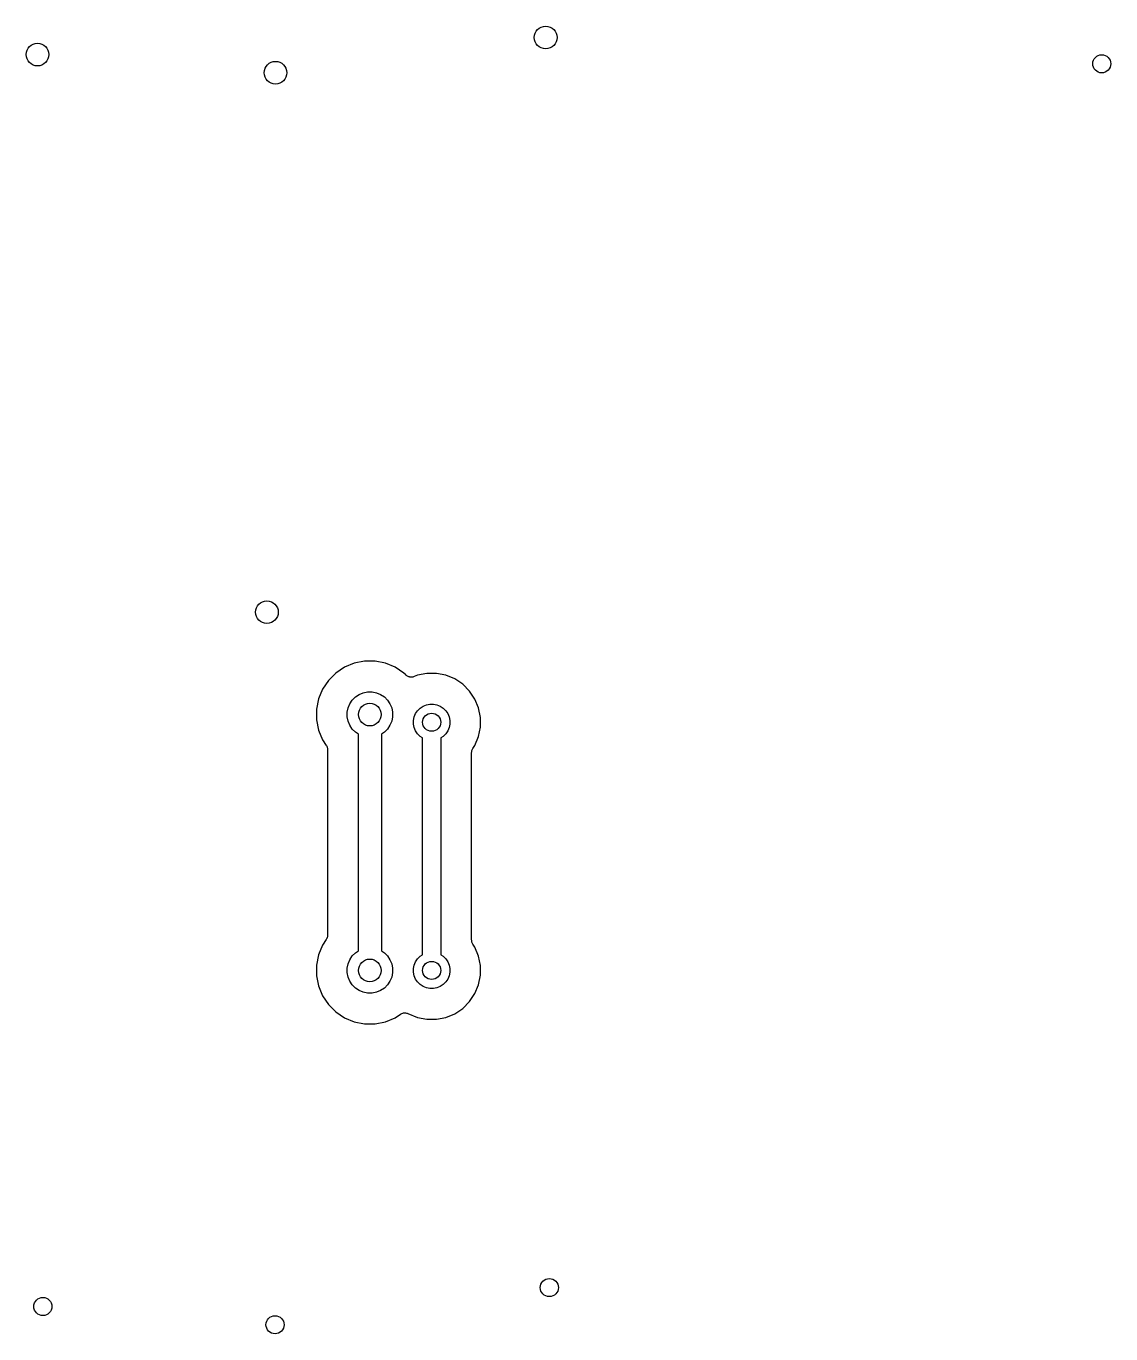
# Model space of a CAD drawing. Extents: x -66 to 211, y -177 to 13.
# Drawn here: x 10.06 to 27.99, y -105.21 to -83.6 of the extents above; entities that cross this region are included whole.
import ezdxf

# ---------------------------------------------------------------- set-up
doc = ezdxf.new("R2010")
doc.units = 0
doc.layers.add('BLACK', color=7, linetype='CONTINUOUS')

msp = doc.modelspace()

# ---------------------------------------------------------------- linework, layer by layer
at = {"layer": 'BLACK', "linetype": 'CONTINUOUS'}
for p, q in [((15.3272, -94.1932), (15.1826, -94.2898)), ((15.4879, -94.1266), (15.3272, -94.1932)), ((15.6585, -94.0927), (15.4879, -94.1266)), ((15.8324, -94.0927), (15.6585, -94.0927)), ((16.003, -94.1266), (15.8324, -94.0927)), ((16.1637, -94.1932), (16.003, -94.1266)), ((16.3083, -94.2898), (16.1637, -94.1932)), ((15.0596, -94.4128), (14.963, -94.5574)), ((15.1826, -94.2898), (15.0596, -94.4128)), ((16.3389, -94.3204), (16.3083, -94.2898)), ((16.3481, -94.3279), (16.3389, -94.3204)), ((16.3571, -94.3355), (16.3481, -94.3279)), ((16.3576, -94.3358), (16.3571, -94.3355)), ((16.3581, -94.3361), (16.3576, -94.3358)), ((16.3684, -94.3417), (16.3581, -94.3361)), ((16.3789, -94.3474), (16.3684, -94.3417)), ((16.3794, -94.3476), (16.3789, -94.3474)), ((16.3799, -94.3478), (16.3794, -94.3476)), ((16.3912, -94.3513), (16.3799, -94.3478)), ((16.4025, -94.3548), (16.3912, -94.3513)), ((16.4031, -94.3549), (16.4025, -94.3548)), ((16.4036, -94.3551), (16.4031, -94.3549)), ((16.4154, -94.3563), (16.4036, -94.3551)), ((16.4272, -94.3576), (16.4154, -94.3563)), ((16.4277, -94.3575), (16.4272, -94.3576)), ((16.4283, -94.3576), (16.4277, -94.3575)), ((16.44, -94.3565), (16.4283, -94.3576)), ((16.4519, -94.3555), (16.44, -94.3565)), ((16.4524, -94.3553), (16.4519, -94.3555)), ((16.4529, -94.3552), (16.4524, -94.3553)), ((16.4642, -94.3519), (16.4529, -94.3552)), ((16.4757, -94.3486), (16.4642, -94.3519)), ((16.4767, -94.3482), (16.4757, -94.3486)), ((16.4773, -94.3479), (16.4767, -94.3482)), ((16.4767, -94.3482), (16.4767, -94.3482)), ((16.4767, -94.3482), (16.4767, -94.3482)), ((16.5309, -94.3257), (16.4773, -94.3479)), ((16.687, -94.2947), (16.5309, -94.3257)), ((16.8461, -94.2947), (16.687, -94.2947)), ((17.0022, -94.3257), (16.8461, -94.2947)), ((17.1493, -94.3866), (17.0022, -94.3257)), ((17.2816, -94.4751), (17.1493, -94.3866)), ((14.963, -94.5574), (14.8964, -94.7181)), ((15.5064, -94.6844), (15.5678, -94.6434)), ((15.5678, -94.6434), (15.6361, -94.6151)), ((15.6361, -94.6151), (15.7085, -94.6007)), ((15.7085, -94.6007), (15.7824, -94.6007)), ((15.7824, -94.6007), (15.8548, -94.6151)), ((15.8548, -94.6151), (15.9231, -94.6434)), ((15.9231, -94.6434), (15.9845, -94.6844)), ((17.3942, -94.5876), (17.2816, -94.4751)), ((17.4826, -94.7199), (17.3942, -94.5876)), ((14.8964, -94.7181), (14.8625, -94.8887)), ((14.8625, -94.8887), (14.8625, -95.0626)), ((15.3705, -94.9387), (15.3849, -94.8663)), ((15.3849, -94.8663), (15.4131, -94.7981)), ((15.4131, -94.7981), (15.4542, -94.7366)), ((15.4542, -94.7366), (15.5064, -94.6844)), ((15.9845, -94.6844), (16.0367, -94.7366)), ((16.0367, -94.7366), (16.0778, -94.7981)), ((16.0778, -94.7981), (16.106, -94.8663)), ((16.106, -94.8663), (16.1205, -94.9387)), ((16.5335, -94.9114), (16.5753, -94.8697)), ((16.5753, -94.8697), (16.6244, -94.8368)), ((16.6244, -94.8368), (16.679, -94.8142)), ((16.679, -94.8142), (16.737, -94.8027)), ((16.737, -94.8027), (16.7961, -94.8027)), ((16.7961, -94.8027), (16.854, -94.8142)), ((16.854, -94.8142), (16.9086, -94.8368)), ((16.9086, -94.8368), (16.9578, -94.8697)), ((16.9578, -94.8697), (16.9996, -94.9114)), ((17.5435, -94.867), (17.4826, -94.7199)), ((17.5745, -95.0231), (17.5435, -94.867)), ((14.8625, -95.0626), (14.8964, -95.2332)), ((15.3705, -95.0126), (15.3705, -94.9387)), ((15.3849, -95.0851), (15.3705, -95.0126)), ((15.4131, -95.1533), (15.3849, -95.0851)), ((16.106, -95.0851), (16.0778, -95.1533)), ((16.1205, -95.0126), (16.106, -95.0851)), ((16.1205, -94.9387), (16.1205, -95.0126)), ((16.4665, -95.0731), (16.4781, -95.0152)), ((16.4665, -95.1322), (16.4665, -95.0731)), ((16.4781, -95.0152), (16.5007, -94.9606)), ((16.5007, -94.9606), (16.5335, -94.9114)), ((16.9996, -94.9114), (17.0324, -94.9606)), ((17.0324, -94.9606), (17.055, -95.0152)), ((17.055, -95.0152), (17.0665, -95.0731)), ((17.0665, -95.0731), (17.0665, -95.1322)), ((17.5745, -95.1823), (17.5745, -95.0231)), ((14.8964, -95.2332), (14.963, -95.3939)), ((15.4542, -95.2147), (15.4131, -95.1533)), ((15.5064, -95.267), (15.4542, -95.2147)), ((15.555, -95.2994), (15.5064, -95.267)), ((15.555, -98.8811), (15.555, -95.2994)), ((15.9845, -95.267), (15.936, -95.2994)), ((15.936, -95.2994), (15.936, -98.8811)), ((16.0367, -95.2147), (15.9845, -95.267)), ((16.0778, -95.1533), (16.0367, -95.2147)), ((16.4781, -95.1902), (16.4665, -95.1322)), ((16.5007, -95.2448), (16.4781, -95.1902)), ((16.5335, -95.2939), (16.5007, -95.2448)), ((16.5753, -95.3357), (16.5335, -95.2939)), ((16.9996, -95.2939), (16.9578, -95.3357)), ((17.0324, -95.2448), (16.9996, -95.2939)), ((17.055, -95.1902), (17.0324, -95.2448)), ((17.0665, -95.1322), (17.055, -95.1902)), ((17.5435, -95.3384), (17.5745, -95.1823)), ((14.963, -95.3939), (15.0256, -95.4876)), ((15.0256, -95.4876), (15.0257, -95.4879)), ((15.0257, -95.4879), (15.0257, -95.4879)), ((15.0257, -95.4879), (15.0258, -95.4879)), ((15.0258, -95.4879), (15.0265, -95.4891)), ((15.0265, -95.4891), (15.0319, -95.4995)), ((15.0319, -95.4995), (15.0374, -95.5098)), ((15.0374, -95.5098), (15.0376, -95.5105)), ((15.0376, -95.5105), (15.0379, -95.5111)), ((15.0379, -95.5111), (15.0412, -95.5224)), ((15.0412, -95.5224), (15.0445, -95.5335)), ((15.0445, -95.5335), (15.0446, -95.5342)), ((15.0446, -95.5342), (15.0448, -95.5349)), ((15.0448, -95.5349), (15.0458, -95.5466)), ((16.6141, -95.3617), (16.5753, -95.3357)), ((16.6141, -98.9458), (16.6141, -95.3617)), ((16.9578, -95.3357), (16.9189, -95.3617)), ((16.9189, -95.3617), (16.9189, -98.9458)), ((17.4428, -95.547), (17.4483, -95.5366)), ((17.4483, -95.5366), (17.4826, -95.4854)), ((17.4826, -95.4854), (17.5435, -95.3384)), ((15.0458, -95.5466), (15.047, -95.5582)), ((15.047, -95.5582), (15.047, -98.6223)), ((17.4269, -95.6069), (17.427, -95.6054)), ((17.4269, -95.6072), (17.4269, -95.6069)), ((17.4269, -95.6069), (17.4269, -95.6069)), ((17.4269, -95.6069), (17.4269, -95.6069)), ((17.4269, -98.7003), (17.4269, -95.6072)), ((17.427, -95.6054), (17.4283, -95.5938)), ((17.4283, -95.5938), (17.4294, -95.5822)), ((17.4294, -95.5822), (17.4296, -95.5815)), ((17.4296, -95.5815), (17.4297, -95.5808)), ((17.4297, -95.5808), (17.4333, -95.5696)), ((17.4333, -95.5696), (17.4367, -95.5585)), ((17.4367, -95.5585), (17.437, -95.5579)), ((17.437, -95.5579), (17.4372, -95.5572)), ((17.4372, -95.5572), (17.4428, -95.547)), ((15.0256, -98.6928), (14.963, -98.7865)), ((15.0311, -98.6825), (15.0256, -98.6928)), ((15.0367, -98.6723), (15.0311, -98.6825)), ((15.0369, -98.6716), (15.0367, -98.6723)), ((15.0372, -98.671), (15.0369, -98.6716)), ((15.0406, -98.6599), (15.0372, -98.671)), ((15.0442, -98.6487), (15.0406, -98.6599)), ((15.0443, -98.648), (15.0442, -98.6487)), ((15.0445, -98.6473), (15.0443, -98.648)), ((15.0456, -98.6357), (15.0445, -98.6473)), ((15.0469, -98.624), (15.0456, -98.6357)), ((15.047, -98.6226), (15.0469, -98.624)), ((15.047, -98.6223), (15.047, -98.6226)), ((15.047, -98.6226), (15.047, -98.6226)), ((15.047, -98.6226), (15.047, -98.6226)), ((17.4281, -98.7119), (17.4269, -98.7003)), ((17.4291, -98.7235), (17.4281, -98.7119)), ((17.4293, -98.7242), (17.4291, -98.7235)), ((17.4294, -98.7249), (17.4293, -98.7242)), ((17.4327, -98.7361), (17.4294, -98.7249)), ((17.436, -98.7473), (17.4327, -98.7361)), ((17.4363, -98.748), (17.436, -98.7473)), ((17.4365, -98.7486), (17.4363, -98.748)), ((17.442, -98.7589), (17.4365, -98.7486)), ((17.4474, -98.7693), (17.442, -98.7589)), ((17.4482, -98.7705), (17.4474, -98.7693)), ((17.4483, -98.7708), (17.4482, -98.7705)), ((17.4482, -98.7705), (17.4482, -98.7705)), ((17.4482, -98.7705), (17.4482, -98.7705)), ((17.4826, -98.822), (17.4483, -98.7708)), ((14.8964, -98.9472), (14.8625, -99.1178)), ((14.963, -98.7865), (14.8964, -98.9472)), ((15.4131, -99.0272), (15.4542, -98.9657)), ((15.4542, -98.9657), (15.5064, -98.9135)), ((15.5064, -98.9135), (15.555, -98.8811)), ((15.936, -98.8811), (15.9845, -98.9135)), ((15.9845, -98.9135), (16.0367, -98.9657)), ((16.0367, -98.9657), (16.0778, -99.0272)), ((16.5335, -99.0135), (16.5753, -98.9718)), ((16.5753, -98.9718), (16.6141, -98.9458)), ((16.9189, -98.9458), (16.9578, -98.9718)), ((16.9578, -98.9718), (16.9996, -99.0135)), ((17.5435, -98.9691), (17.4826, -98.822)), ((17.5745, -99.1252), (17.5435, -98.9691)), ((14.8625, -99.1178), (14.8625, -99.2917)), ((15.3705, -99.1678), (15.3849, -99.0954)), ((15.3705, -99.2417), (15.3705, -99.1678)), ((15.3849, -99.0954), (15.4131, -99.0272)), ((16.0778, -99.0272), (16.106, -99.0954)), ((16.106, -99.0954), (16.1205, -99.1678)), ((16.1205, -99.1678), (16.1205, -99.2417)), ((16.4665, -99.1752), (16.4781, -99.1173)), ((16.4665, -99.2343), (16.4665, -99.1752)), ((16.4781, -99.1173), (16.5007, -99.0627)), ((16.5007, -99.0627), (16.5335, -99.0135)), ((16.9996, -99.0135), (17.0324, -99.0627)), ((17.0324, -99.0627), (17.055, -99.1173)), ((17.055, -99.1173), (17.0665, -99.1752)), ((17.0665, -99.1752), (17.0665, -99.2343)), ((17.5745, -99.2844), (17.5745, -99.1252)), ((14.8625, -99.2917), (14.8964, -99.4623)), ((15.3849, -99.3142), (15.3705, -99.2417)), ((15.4131, -99.3824), (15.3849, -99.3142)), ((15.4542, -99.4438), (15.4131, -99.3824)), ((16.0778, -99.3824), (16.0367, -99.4438)), ((16.106, -99.3142), (16.0778, -99.3824)), ((16.1205, -99.2417), (16.106, -99.3142)), ((16.4781, -99.2923), (16.4665, -99.2343)), ((16.5007, -99.3469), (16.4781, -99.2923)), ((16.5335, -99.396), (16.5007, -99.3469)), ((16.5753, -99.4378), (16.5335, -99.396)), ((16.9996, -99.396), (16.9578, -99.4378)), ((17.0324, -99.3469), (16.9996, -99.396)), ((17.055, -99.2923), (17.0324, -99.3469)), ((17.0665, -99.2343), (17.055, -99.2923)), ((17.5435, -99.4405), (17.5745, -99.2844)), ((14.8964, -99.4623), (14.963, -99.623)), ((14.963, -99.623), (15.0596, -99.7677)), ((15.5064, -99.4961), (15.4542, -99.4438)), ((15.5678, -99.5371), (15.5064, -99.4961)), ((15.6361, -99.5654), (15.5678, -99.5371)), ((15.7085, -99.5798), (15.6361, -99.5654)), ((15.7824, -99.5798), (15.7085, -99.5798)), ((15.8548, -99.5654), (15.7824, -99.5798)), ((15.9231, -99.5371), (15.8548, -99.5654)), ((15.9845, -99.4961), (15.9231, -99.5371)), ((16.0367, -99.4438), (15.9845, -99.4961)), ((16.6244, -99.4706), (16.5753, -99.4378)), ((16.679, -99.4933), (16.6244, -99.4706)), ((16.737, -99.5048), (16.679, -99.4933)), ((16.7961, -99.5048), (16.737, -99.5048)), ((16.854, -99.4933), (16.7961, -99.5048)), ((16.9086, -99.4706), (16.854, -99.4933)), ((16.9578, -99.4378), (16.9086, -99.4706)), ((17.3942, -99.7199), (17.4826, -99.5875)), ((17.4826, -99.5875), (17.5435, -99.4405)), ((15.0596, -99.7677), (15.1826, -99.8907)), ((17.1493, -99.9208), (17.2816, -99.8324)), ((17.2816, -99.8324), (17.3942, -99.7199)), ((15.1826, -99.8907), (15.3272, -99.9873)), ((15.3272, -99.9873), (15.4879, -100.054)), ((15.4879, -100.054), (15.6585, -100.088)), ((15.8324, -100.088), (16.003, -100.054)), ((16.003, -100.054), (16.1637, -99.9873)), ((16.1637, -99.9873), (16.2529, -99.9277)), ((16.2529, -99.9277), (16.2534, -99.9274)), ((16.2534, -99.9274), (16.2544, -99.9267)), ((16.2534, -99.9274), (16.2534, -99.9274)), ((16.2534, -99.9274), (16.2534, -99.9274)), ((16.2544, -99.9267), (16.2649, -99.9213)), ((16.2649, -99.9213), (16.2753, -99.9158)), ((16.2753, -99.9158), (16.2759, -99.9156)), ((16.2759, -99.9156), (16.2764, -99.9153)), ((16.2764, -99.9153), (16.2877, -99.912)), ((16.2877, -99.912), (16.299, -99.9086)), ((16.299, -99.9086), (16.2996, -99.9086)), ((16.2996, -99.9086), (16.3002, -99.9084)), ((16.3002, -99.9084), (16.3119, -99.9074)), ((16.3119, -99.9074), (16.3237, -99.9063)), ((16.3237, -99.9063), (16.3243, -99.9063)), ((16.3243, -99.9063), (16.3249, -99.9063)), ((16.3249, -99.9063), (16.3366, -99.9076)), ((16.3366, -99.9076), (16.3484, -99.9087)), ((16.3484, -99.9087), (16.349, -99.9089)), ((16.349, -99.9089), (16.3496, -99.909)), ((16.3496, -99.909), (16.3608, -99.9125)), ((16.3608, -99.9125), (16.3721, -99.9159)), ((16.3721, -99.9159), (16.3724, -99.9161)), ((16.3724, -99.9161), (16.3729, -99.9163)), ((16.3729, -99.9163), (16.3732, -99.9164)), ((16.3732, -99.9164), (16.3735, -99.9165)), ((16.3735, -99.9165), (16.5309, -99.9817)), ((16.5309, -99.9817), (16.687, -100.013)), ((16.687, -100.013), (16.8461, -100.013)), ((16.8461, -100.013), (17.0022, -99.9817)), ((17.0022, -99.9817), (17.1493, -99.9208)), ((15.6585, -100.088), (15.8324, -100.088))]:
    msp.add_line(p, q, dxfattribs=at)
at = {"layer": 'BLACK'}
for centre, radius in [((18.6512, -83.7844), 0.1875), ((10.2514, -84.0664), 0.1875), ((27.8435, -84.2188), 0.15), ((14.1859, -84.3661), 0.1875), ((14.0437, -93.284), 0.1875), ((15.7455, -94.9757), 0.1875), ((16.7665, -95.1027), 0.15), ((15.7455, -99.2048), 0.1875), ((16.7665, -99.2048), 0.15), ((18.7122, -104.447), 0.15), ((10.3403, -104.76), 0.15), ((14.1783, -105.062), 0.15)]:
    msp.add_circle(centre, radius, dxfattribs=at)

doc.saveas('drawing.dxf')
